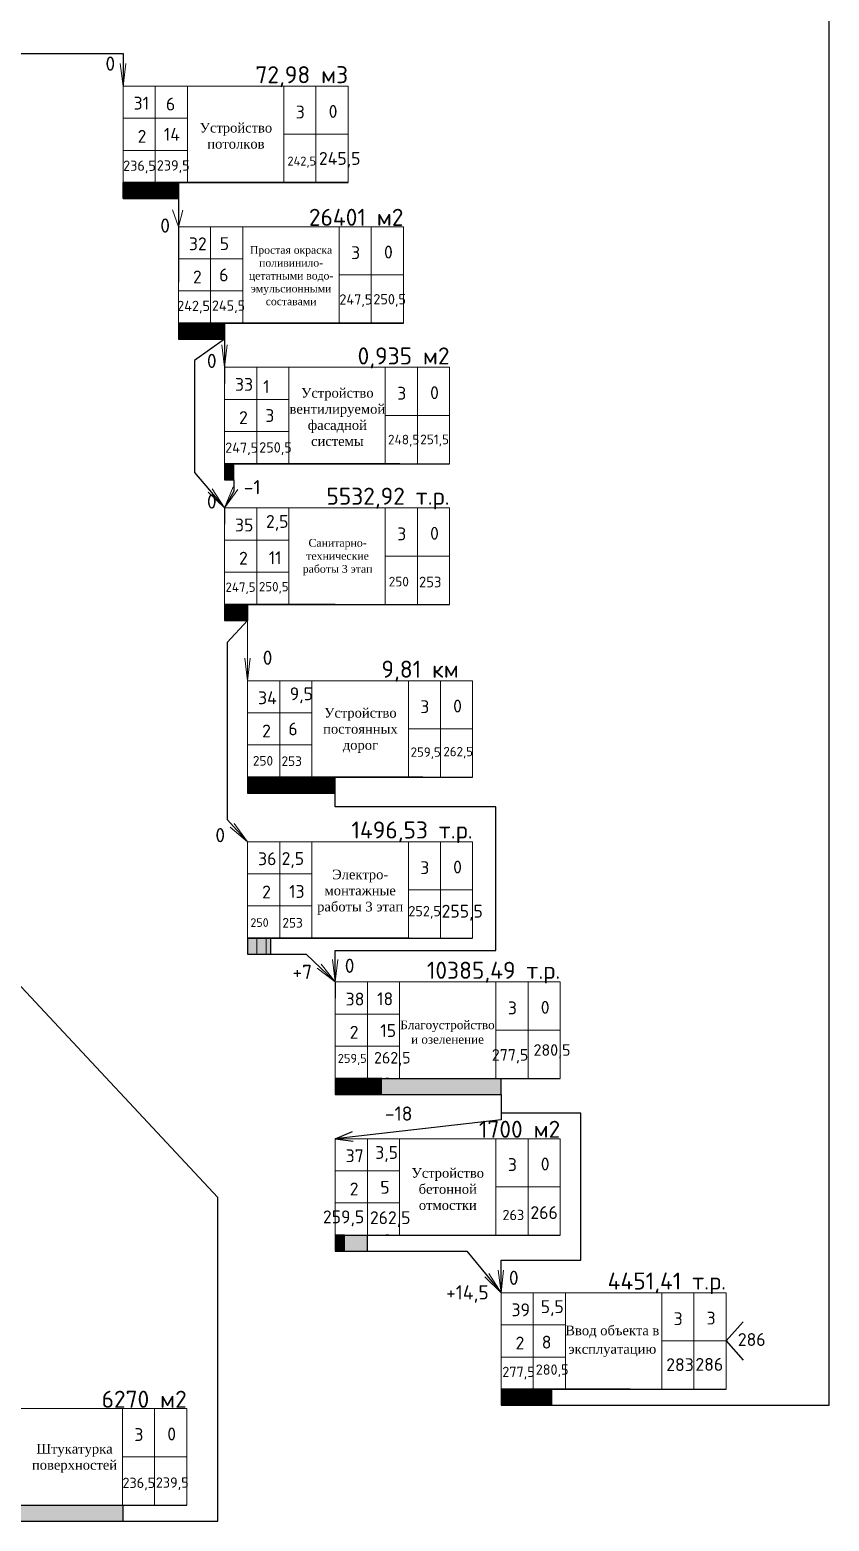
# Model space of a CAD drawing. Header units: millimetres. Extents: x -152693 to 518302, y -31658 to 793547.
# Drawn here: x 151447 to 165340, y 48024 to 73939 of the extents above; entities that cross this region are included whole.
import ezdxf

# ---------------------------------------------------------------- set-up
doc = ezdxf.new("R2010")
doc.units = ezdxf.units.MM
doc.styles.add('PDF ISOCPEUR', font='isocpeur.ttf')
doc.styles.add('ГОСТ 450', font='isocpeur.ttf', dxfattribs={"height": 450})

msp = doc.modelspace()

# ---------------------------------------------------------------- hatches: boundary and pattern name
at = {"lineweight": 20}
h = msp.add_hatch(color=5, dxfattribs=at)
h.dxf.hatch_style = 1
h.paths.add_polyline_path([(153068.54744, 71006.14534), (153228.83647, 71006.14534), (153228.83647, 71285.49821), (153068.54744, 71285.49821)])
at = {"lineweight": 20, "true_color": 0xed1f24}
h = msp.add_hatch(color=240, dxfattribs=at)
h.dxf.hatch_style = 1
h.paths.add_polyline_path([(153068.54744, 71006.14534), (153228.83647, 71006.14534), (153228.83647, 71285.49821), (153068.54744, 71285.49821)])
at = {"lineweight": 20}
h = msp.add_hatch(color=5, dxfattribs=at)
h.dxf.hatch_style = 1
h.paths.add_polyline_path([(153228.83647, 71006.14534), (153389.1255, 71006.14534), (153389.1255, 71285.49821), (153228.83647, 71285.49821)])
at = {"lineweight": 20, "true_color": 0xed1f24}
h = msp.add_hatch(color=240, dxfattribs=at)
h.dxf.hatch_style = 1
h.paths.add_polyline_path([(153228.83647, 71006.14534), (153389.1255, 71006.14534), (153389.1255, 71285.49821), (153228.83647, 71285.49821)])
at = {"lineweight": 20}
h = msp.add_hatch(color=5, dxfattribs=at)
h.dxf.hatch_style = 1
h.paths.add_polyline_path([(153389.1255, 71006.14534), (153549.41453, 71006.14534), (153549.41453, 71285.49821), (153389.1255, 71285.49821)])
at = {"lineweight": 20, "true_color": 0xed1f24}
h = msp.add_hatch(color=240, dxfattribs=at)
h.dxf.hatch_style = 1
h.paths.add_polyline_path([(153389.1255, 71006.14534), (153549.41453, 71006.14534), (153549.41453, 71285.49821), (153389.1255, 71285.49821)])
at = {"lineweight": 20}
h = msp.add_hatch(color=5, dxfattribs=at)
h.dxf.hatch_style = 1
h.paths.add_polyline_path([(153549.41453, 71006.14534), (153709.70356, 71006.14534), (153709.70356, 71285.49821), (153549.41453, 71285.49821)])
at = {"lineweight": 20, "true_color": 0xed1f24}
h = msp.add_hatch(color=240, dxfattribs=at)
h.dxf.hatch_style = 1
h.paths.add_polyline_path([(153549.41453, 71006.14534), (153709.70356, 71006.14534), (153709.70356, 71285.49821), (153549.41453, 71285.49821)])
at = {"lineweight": 20}
h = msp.add_hatch(color=5, dxfattribs=at)
h.dxf.hatch_style = 1
h.paths.add_polyline_path([(153709.70356, 71006.14534), (153869.99259, 71006.14534), (153869.99259, 71285.49821), (153709.70356, 71285.49821)])
at = {"lineweight": 20, "true_color": 0xed1f24}
h = msp.add_hatch(color=240, dxfattribs=at)
h.dxf.hatch_style = 1
h.paths.add_polyline_path([(153709.70356, 71006.14534), (153869.99259, 71006.14534), (153869.99259, 71285.49821), (153709.70356, 71285.49821)])
at = {"lineweight": 20}
h = msp.add_hatch(color=5, dxfattribs=at)
h.dxf.hatch_style = 1
h.paths.add_polyline_path([(153869.99259, 71006.14534), (154030.28163, 71006.14534), (154030.28163, 71285.49821), (153869.99259, 71285.49821)])
at = {"lineweight": 20, "true_color": 0xed1f24}
h = msp.add_hatch(color=240, dxfattribs=at)
h.dxf.hatch_style = 1
h.paths.add_polyline_path([(153869.99259, 71006.14534), (154030.28163, 71006.14534), (154030.28163, 71285.49821), (153869.99259, 71285.49821)])
at = {"lineweight": 20}
h = msp.add_hatch(color=1, dxfattribs=at)
h.dxf.hatch_style = 1
h.paths.add_polyline_path([(154030.28163, 68562.63435), (154190.57066, 68562.63435), (154190.57066, 68841.98722), (154030.28163, 68841.98722)])
h = msp.add_hatch(color=1, dxfattribs=at)
h.dxf.hatch_style = 1
h.paths.add_polyline_path([(154190.57066, 68562.63435), (154350.85969, 68562.63435), (154350.85969, 68841.98722), (154190.57066, 68841.98722)])
h = msp.add_hatch(color=1, dxfattribs=at)
h.dxf.hatch_style = 1
h.paths.add_polyline_path([(154350.85969, 68562.63435), (154511.14872, 68562.63435), (154511.14872, 68841.98722), (154350.85969, 68841.98722)])
h = msp.add_hatch(color=1, dxfattribs=at)
h.dxf.hatch_style = 1
h.paths.add_polyline_path([(154511.14872, 68562.63435), (154671.43775, 68562.63435), (154671.43775, 68841.98722), (154511.14872, 68841.98722)])
h = msp.add_hatch(color=1, dxfattribs=at)
h.dxf.hatch_style = 1
h.paths.add_polyline_path([(154671.43775, 68562.63435), (154831.72678, 68562.63435), (154831.72678, 68841.98722), (154671.43775, 68841.98722)])
h = msp.add_hatch(color=5, dxfattribs=at)
h.dxf.hatch_style = 1
h.paths.add_polyline_path([(154831.72678, 66119.12337), (154992.01581, 66119.12337), (154992.01581, 66398.47624), (154831.72678, 66398.47624)])
h = msp.add_hatch(color=1, dxfattribs=at)
h.dxf.hatch_style = 1
h.paths.add_polyline_path([(154831.72678, 63675.61238), (154992.01581, 63675.61238), (154992.01581, 63954.96525), (154831.72678, 63954.96525)])
h = msp.add_hatch(color=1, dxfattribs=at)
h.dxf.hatch_style = 1
h.paths.add_polyline_path([(154992.01581, 63675.61238), (155232.44936, 63675.61238), (155232.44936, 63954.96525), (154992.01581, 63954.96525)])
h = msp.add_hatch(color=1, dxfattribs=at)
h.dxf.hatch_style = 1
h.paths.add_polyline_path([(155232.44936, 60673.39565), (155392.73839, 60673.39565), (155392.73839, 60952.74852), (155232.44936, 60952.74852)])
h = msp.add_hatch(color=1, dxfattribs=at)
h.dxf.hatch_style = 1
h.paths.add_polyline_path([(155392.73839, 60673.39565), (155553.02742, 60673.39565), (155553.02742, 60952.74852), (155392.73839, 60952.74852)])
h = msp.add_hatch(color=1, dxfattribs=at)
h.dxf.hatch_style = 1
h.paths.add_polyline_path([(155553.02742, 60673.39565), (155713.31646, 60673.39565), (155713.31646, 60952.74852), (155553.02742, 60952.74852)])
h = msp.add_hatch(color=1, dxfattribs=at)
h.dxf.hatch_style = 1
h.paths.add_polyline_path([(155713.31646, 60673.39565), (155873.60549, 60673.39565), (155873.60549, 60952.74852), (155713.31646, 60952.74852)])
h = msp.add_hatch(color=1, dxfattribs=at)
h.dxf.hatch_style = 1
h.paths.add_polyline_path([(155873.60549, 60673.39565), (156033.89452, 60673.39565), (156033.89452, 60952.74852), (155873.60549, 60952.74852)])
h = msp.add_hatch(color=1, dxfattribs=at)
h.dxf.hatch_style = 1
h.paths.add_polyline_path([(156033.89452, 60673.39565), (156194.18355, 60673.39565), (156194.18355, 60952.74852), (156033.89452, 60952.74852)])
h = msp.add_hatch(color=1, dxfattribs=at)
h.dxf.hatch_style = 1
h.paths.add_polyline_path([(156194.18355, 60673.39565), (156354.47258, 60673.39565), (156354.47258, 60952.74852), (156194.18355, 60952.74852)])
h = msp.add_hatch(color=1, dxfattribs=at)
h.dxf.hatch_style = 1
h.paths.add_polyline_path([(156354.47258, 60673.39565), (156514.76161, 60673.39565), (156514.76161, 60952.74852), (156354.47258, 60952.74852)])
h = msp.add_hatch(color=1, dxfattribs=at)
h.dxf.hatch_style = 1
h.paths.add_polyline_path([(156514.76161, 60673.39565), (156675.05064, 60673.39565), (156675.05064, 60952.74852), (156514.76161, 60952.74852)])
h = msp.add_hatch(color=1, dxfattribs=at)
h.dxf.hatch_style = 1
h.paths.add_polyline_path([(156594.90613, 60673.39565), (156755.19516, 60673.39565), (156755.19516, 60952.74852), (156594.90613, 60952.74852)])
h = msp.add_hatch(color=5, dxfattribs=at)
h.dxf.hatch_style = 1
h.paths.add_polyline_path([(155232.44936, 57875.83352), (155633.17194, 57875.83352), (155633.17194, 58155.18639), (155232.44936, 58155.18639)])
h = msp.add_hatch(color=5, dxfattribs=at)
h.dxf.hatch_style = 1
h.paths.add_polyline_path([(156755.19516, 55437.82954), (156915.48419, 55437.82954), (156915.48419, 55717.18241), (156755.19516, 55717.18241)])
at = {"lineweight": 20, "true_color": 0xed1f24}
h = msp.add_hatch(color=240, dxfattribs=at)
h.dxf.hatch_style = 1
h.paths.add_polyline_path([(156755.19516, 55437.82954), (156915.48419, 55437.82954), (156915.48419, 55717.18241), (156755.19516, 55717.18241)])
at = {"lineweight": 20}
h = msp.add_hatch(color=5, dxfattribs=at)
h.dxf.hatch_style = 1
h.paths.add_polyline_path([(156915.48419, 55437.82954), (157075.77322, 55437.82954), (157075.77322, 55717.18241), (156915.48419, 55717.18241)])
at = {"lineweight": 20, "true_color": 0xed1f24}
h = msp.add_hatch(color=240, dxfattribs=at)
h.dxf.hatch_style = 1
h.paths.add_polyline_path([(156915.48419, 55437.82954), (157075.77322, 55437.82954), (157075.77322, 55717.18241), (156915.48419, 55717.18241)])
at = {"lineweight": 20}
h = msp.add_hatch(color=5, dxfattribs=at)
h.dxf.hatch_style = 1
h.paths.add_polyline_path([(157075.77322, 55437.82954), (157236.06225, 55437.82954), (157236.06225, 55717.18241), (157075.77322, 55717.18241)])
at = {"lineweight": 20, "true_color": 0xed1f24}
h = msp.add_hatch(color=240, dxfattribs=at)
h.dxf.hatch_style = 1
h.paths.add_polyline_path([(157075.77322, 55437.82954), (157236.06225, 55437.82954), (157236.06225, 55717.18241), (157075.77322, 55717.18241)])
at = {"lineweight": 20}
h = msp.add_hatch(color=5, dxfattribs=at)
h.dxf.hatch_style = 1
h.paths.add_polyline_path([(157236.06225, 55437.82954), (157396.35129, 55437.82954), (157396.35129, 55717.18241), (157236.06225, 55717.18241)])
at = {"lineweight": 20, "true_color": 0xed1f24}
h = msp.add_hatch(color=240, dxfattribs=at)
h.dxf.hatch_style = 1
h.paths.add_polyline_path([(157236.06225, 55437.82954), (157396.35129, 55437.82954), (157396.35129, 55717.18241), (157236.06225, 55717.18241)])
at = {"lineweight": 20}
h = msp.add_hatch(color=5, dxfattribs=at)
h.dxf.hatch_style = 1
h.paths.add_polyline_path([(157396.35129, 55437.82954), (157556.64032, 55437.82954), (157556.64032, 55717.18241), (157396.35129, 55717.18241)])
at = {"lineweight": 20, "true_color": 0xed1f24}
h = msp.add_hatch(color=240, dxfattribs=at)
h.dxf.hatch_style = 1
h.paths.add_polyline_path([(157396.35129, 55437.82954), (159637.33253, 55437.82954), (159637.33253, 55717.18241), (157396.35129, 55717.18241)])
at = {"lineweight": 20}
h = msp.add_hatch(color=5, dxfattribs=at)
h.dxf.hatch_style = 1
h.paths.add_polyline_path([(156755.19516, 52714.96568), (156915.48419, 52714.96568), (156915.48419, 52994.31855), (156755.19516, 52994.31855)])
h = msp.add_hatch(color=5, dxfattribs=at)
h.dxf.hatch_style = 1
h.paths.add_polyline_path([(156755.19516, 52714.96568), (157316.20677, 52714.96568), (157316.20677, 52994.31855), (156755.19516, 52994.31855)])
h = msp.add_hatch(color=1, dxfattribs=at)
h.dxf.hatch_style = 1
h.paths.add_polyline_path([(159637.33253, 50037.74006), (159797.62157, 50037.74006), (159797.62157, 50317.09293), (159637.33253, 50317.09293)])
h = msp.add_hatch(color=1, dxfattribs=at)
h.dxf.hatch_style = 1
h.paths.add_polyline_path([(159637.33253, 50037.74006), (159797.62157, 50037.74006), (159797.62157, 50317.09293), (159637.33253, 50317.09293)])
h = msp.add_hatch(color=1, dxfattribs=at)
h.dxf.hatch_style = 1
h.paths.add_polyline_path([(159797.62157, 50037.74006), (159957.9106, 50037.74006), (159957.9106, 50317.09293), (159797.62157, 50317.09293)])
h = msp.add_hatch(color=1, dxfattribs=at)
h.dxf.hatch_style = 1
h.paths.add_polyline_path([(159797.62157, 50037.74006), (159957.9106, 50037.74006), (159957.9106, 50317.09293), (159797.62157, 50317.09293)])
h = msp.add_hatch(color=1, dxfattribs=at)
h.dxf.hatch_style = 1
h.paths.add_polyline_path([(159957.9106, 50037.74006), (160118.19963, 50037.74006), (160118.19963, 50317.09293), (159957.9106, 50317.09293)])
h = msp.add_hatch(color=1, dxfattribs=at)
h.dxf.hatch_style = 1
h.paths.add_polyline_path([(159957.9106, 50037.74006), (160118.19963, 50037.74006), (160118.19963, 50317.09293), (159957.9106, 50317.09293)])
h = msp.add_hatch(color=1, dxfattribs=at)
h.dxf.hatch_style = 1
h.paths.add_polyline_path([(160118.19963, 50037.74006), (160278.48866, 50037.74006), (160278.48866, 50317.09293), (160118.19963, 50317.09293)])
h = msp.add_hatch(color=1, dxfattribs=at)
h.dxf.hatch_style = 1
h.paths.add_polyline_path([(160118.19963, 50037.74006), (160278.48866, 50037.74006), (160278.48866, 50317.09293), (160118.19963, 50317.09293)])
h = msp.add_hatch(color=1, dxfattribs=at)
h.dxf.hatch_style = 1
h.paths.add_polyline_path([(160278.48866, 50037.74006), (160438.77769, 50037.74006), (160438.77769, 50317.09293), (160278.48866, 50317.09293)])
h = msp.add_hatch(color=1, dxfattribs=at)
h.dxf.hatch_style = 1
h.paths.add_polyline_path([(160278.48866, 50037.74006), (160438.77769, 50037.74006), (160438.77769, 50317.09293), (160278.48866, 50317.09293)])
h = msp.add_hatch(color=1, dxfattribs=at)
h.dxf.hatch_style = 1
h.paths.add_polyline_path([(160438.77769, 50037.74006), (160518.92221, 50037.74006), (160518.92221, 50317.09293), (160438.77769, 50317.09293)])
h = msp.add_hatch(color=1, dxfattribs=at)
h.dxf.hatch_style = 1
h.paths.add_polyline_path([(160438.77769, 50037.74006), (160518.92221, 50037.74006), (160518.92221, 50317.09293), (160438.77769, 50317.09293)])
h = msp.add_hatch(color=1, dxfattribs=at)
h.dxf.hatch_style = 1
h.paths.add_polyline_path([(151064.93454, 48023.65336), (153068.54744, 48023.65336), (153068.54744, 48303.00623), (151064.93454, 48303.00623)])

# ---------------------------------------------------------------- linework, layer by layer
for p, q in [((165340.4008, 50037.74006), (165340.4008, 75070.12998)), ((151221.68864, 73529.24714), (153068.54744, 73529.24714)), ((153068.54744, 73529.24714), (153068.54744, 72961.61544)), ((153068.54744, 71285.49821), (154210.30632, 71285.49821)), ((153068.54744, 71285.49821), (156327.66428, 71285.49821)), ((153068.54744, 71285.49821), (156327.66428, 71285.49821)), ((153068.54744, 71285.49821), (154698.10586, 71285.49821)), ((153068.54744, 71285.49821), (156327.66428, 71285.49821)), ((153068.54744, 71285.49821), (156327.66428, 71285.49821)), ((153068.54744, 71285.49821), (156327.66428, 71285.49821)), ((156979.48765, 71285.49821), (153068.54744, 71285.49821)), ((153068.54744, 71285.49821), (156979.48765, 71285.49821)), ((153068.54744, 71285.49821), (153068.54744, 71006.14534)), ((156979.48765, 71285.49821), (153068.54744, 71285.49821)), ((153999.72368, 71285.49821), (153950.13711, 71285.49821)), ((154030.28163, 71006.14534), (154030.28163, 71285.49821)), ((154030.28163, 71285.49821), (154030.28163, 69555.47926)), ((153068.54744, 71006.14534), (154030.28163, 71006.14534)), ((154030.28163, 71006.14534), (153068.54744, 71006.14534)), ((153068.54744, 71006.14534), (154030.28163, 71006.14534)), ((154030.28163, 70910.07766), (154030.28163, 70518.10446)), ((154030.28163, 68841.98722), (155172.04051, 68841.98722)), ((154030.28163, 68841.98722), (157289.39847, 68841.98722)), ((154030.28163, 68841.98722), (157289.39847, 68841.98722)), ((154030.28163, 68841.98722), (155659.84005, 68841.98722)), ((154030.28163, 68841.98722), (157289.39847, 68841.98722)), ((154030.28163, 68841.98722), (157289.39847, 68841.98722)), ((154030.28163, 68841.98722), (157289.39847, 68841.98722)), ((157941.22184, 68841.98722), (154030.28163, 68841.98722)), ((154030.28163, 68841.98722), (154030.28163, 68562.63435)), ((154110.42614, 68841.98722), (154030.28163, 68841.98722)), ((154030.28163, 68841.98722), (157941.22184, 68841.98722)), ((157941.22184, 68841.98722), (154110.42614, 68841.98722)), ((154831.72678, 68841.98722), (154831.72678, 67795.2406)), ((154831.72678, 68562.63435), (154831.72678, 68841.98722)), ((154961.45787, 68841.98722), (154911.8713, 68841.98722)), ((154030.28163, 68562.63435), (154831.72678, 68562.63435)), ((154030.28163, 68562.63435), (154831.72678, 68562.63435)), ((154831.72678, 68562.63435), (154308.46411, 68191.61149)), ((154308.46411, 68191.61149), (154308.46411, 66244.44607)), ((154831.72678, 66398.47624), (155973.48567, 66398.47624)), ((154831.72678, 66398.47624), (158742.66699, 66398.47624)), ((154831.72678, 66398.47624), (158742.66699, 66398.47624)), ((154831.72678, 66398.47624), (156461.2852, 66398.47624)), ((154831.72678, 66398.47624), (158742.66699, 66398.47624)), ((154831.72678, 66398.47624), (158742.66699, 66398.47624)), ((154831.72678, 66398.47624), (158742.66699, 66398.47624)), ((157877.21838, 66398.47624), (154831.72678, 66398.47624)), ((154831.72678, 66398.47624), (154831.72678, 66119.12337)), ((157877.21838, 66398.47624), (154831.72678, 66398.47624)), ((154992.01581, 66119.12337), (154992.01581, 66398.47624)), ((155762.90302, 66398.47624), (155713.31646, 66398.47624)), ((154308.46411, 66244.44607), (154831.72678, 65631.08249)), ((154831.72678, 66119.12337), (154992.01581, 66119.12337)), ((154992.01581, 66119.12337), (154992.01581, 65922.08031)), ((154992.01581, 65922.08031), (154831.72678, 65631.08249)), ((154831.72678, 65631.08249), (154831.72678, 65351.72962)), ((154831.72678, 63954.96525), (155973.48567, 63954.96525)), ((154831.72678, 63954.96525), (158742.66699, 63954.96525)), ((154831.72678, 63954.96525), (158742.66699, 63954.96525)), ((154831.72678, 63954.96525), (156461.2852, 63954.96525)), ((154831.72678, 63954.96525), (158742.66699, 63954.96525)), ((154831.72678, 63954.96525), (158742.66699, 63954.96525)), ((154831.72678, 63954.96525), (158742.66699, 63954.96525)), ((154831.72678, 63954.96525), (154831.72678, 63675.61238)), ((156755.19516, 63954.96525), (154831.72678, 63954.96525)), ((155232.44936, 63954.96525), (155232.44936, 63675.61238)), ((155762.90302, 63954.96525), (155713.31646, 63954.96525)), ((154831.72678, 63675.61238), (155232.44936, 63675.61238)), ((155232.44936, 63675.61238), (154879.29686, 63292.25705)), ((154879.29686, 63292.25705), (154879.29686, 60218.50542)), ((155232.44936, 60952.74852), (156374.20825, 60952.74852)), ((155232.44936, 60952.74852), (159143.38957, 60952.74852)), ((155232.44936, 60952.74852), (159143.38957, 60952.74852)), ((155232.44936, 60952.74852), (156862.00778, 60952.74852)), ((155232.44936, 60952.74852), (159143.38957, 60952.74852)), ((155232.44936, 60952.74852), (159143.38957, 60952.74852)), ((155232.44936, 60952.74852), (159143.38957, 60952.74852)), ((155232.44936, 60952.74852), (155232.44936, 60673.39565)), ((155312.59388, 60952.74852), (155232.44936, 60952.74852)), ((158277.94096, 60952.74852), (155312.59388, 60952.74852)), ((156163.6256, 60952.74852), (156114.03903, 60952.74852)), ((156755.19516, 60673.39565), (156755.19516, 60952.74852)), ((156755.19516, 60437.9467), (156755.19516, 60952.74852)), ((155232.44936, 60673.39565), (156755.19516, 60673.39565)), ((159548.42222, 60437.9467), (156755.19516, 60437.9467)), ((159548.42222, 57938.26046), (159548.42222, 60437.9467)), ((154879.29686, 60218.50542), (155232.44936, 59831.30363)), ((155232.44936, 58155.18639), (156374.20825, 58155.18639)), ((155232.44936, 58155.18639), (159143.38957, 58155.18639)), ((155232.44936, 58155.18639), (159143.38957, 58155.18639)), ((155232.44936, 58155.18639), (156862.00778, 58155.18639)), ((155232.44936, 58155.18639), (159143.38957, 58155.18639)), ((155232.44936, 58155.18639), (159143.38957, 58155.18639)), ((155232.44936, 58155.18639), (159143.38957, 58155.18639)), ((155232.44936, 58155.18639), (155232.44936, 57875.83352)), ((158037.50741, 58155.18639), (155232.44936, 58155.18639)), ((155633.17194, 57875.83352), (155633.17194, 58155.18639)), ((156163.6256, 58155.18639), (156114.03903, 58155.18639)), ((155232.44936, 57875.83352), (155633.17194, 57875.83352)), ((155633.17194, 57875.83352), (156251.31915, 57875.83352)), ((156251.31915, 57875.83352), (156755.19516, 57393.29964)), ((156755.19516, 57393.29964), (156755.19516, 57938.26046)), ((156755.19516, 57938.26046), (159548.42222, 57938.26046)), ((151221.68864, 57391.48661), (154713.0605, 53647.39614)), ((156755.19516, 57393.29964), (156755.19516, 57113.94677)), ((156755.19516, 55717.18241), (157896.95405, 55717.18241)), ((156755.19516, 55717.18241), (160666.13537, 55717.18241)), ((156755.19516, 55717.18241), (160666.13537, 55717.18241)), ((156755.19516, 55717.18241), (158384.75358, 55717.18241)), ((156755.19516, 55717.18241), (160666.13537, 55717.18241)), ((156755.19516, 55717.18241), (160666.13537, 55717.18241)), ((156755.19516, 55717.18241), (160666.13537, 55717.18241)), ((156755.19516, 55717.18241), (156755.19516, 55437.82954)), ((157569.97437, 55717.18241), (156755.19516, 55717.18241)), ((157569.97437, 55717.18241), (158919.09708, 55717.18241)), ((157686.3714, 55717.18241), (157636.78483, 55717.18241)), ((158919.09708, 55717.18241), (159637.33253, 55717.18241)), ((159637.33253, 55437.82954), (159637.33253, 55717.18241)), ((156755.19516, 55437.82954), (157556.64032, 55437.82954)), ((156755.19516, 55437.82954), (158919.09708, 55437.82954)), ((158919.09708, 55437.82954), (159637.33253, 55437.82954)), ((159637.33253, 55437.82954), (159637.33253, 55115.28768)), ((159637.33253, 55437.82954), (159637.33253, 55115.28768)), ((159637.33253, 54996.49566), (156755.19516, 54670.43578)), ((161022.64559, 55115.28768), (159637.33253, 55115.28768)), ((159637.33253, 55115.28768), (159637.33253, 54996.49566)), ((161022.64559, 52557.01138), (161022.64559, 55115.28768)), ((156755.19516, 54670.43578), (157056.53682, 54792.97433)), ((156755.19516, 54670.43578), (157069.69926, 54627.71625)), ((154713.0605, 48023.65336), (154713.0605, 53647.39614)), ((156755.19516, 52994.31855), (157896.95405, 52994.31855)), ((156755.19516, 52994.31855), (160666.13537, 52994.31855)), ((156755.19516, 52994.31855), (160666.13537, 52994.31855)), ((156755.19516, 52994.31855), (158710.66527, 52994.31855)), ((156755.19516, 52994.31855), (160666.13537, 52994.31855)), ((156755.19516, 52994.31855), (160666.13537, 52994.31855)), ((156755.19516, 52994.31855), (160666.13537, 52994.31855)), ((156915.48419, 52994.31855), (156755.19516, 52994.31855)), ((156755.19516, 52994.31855), (156755.19516, 52714.96568)), ((156755.19516, 52994.31855), (157313.9009, 52994.31855)), ((157316.20677, 52714.96568), (157316.20677, 52994.31855)), ((157686.3714, 52994.31855), (157636.78483, 52994.31855)), ((156755.19516, 52714.96568), (156915.48419, 52714.96568)), ((156755.19516, 52714.96568), (157316.20677, 52714.96568)), ((157316.20677, 52714.96568), (159040.37211, 52714.96568)), ((159040.37211, 52714.96568), (159637.33253, 51993.21016)), ((159637.33253, 51993.21016), (159637.33253, 52557.01138)), ((159637.33253, 52557.01138), (161022.64559, 52557.01138)), ((163548.27275, 51155.15154), (163847.00816, 51490.14963)), ((163548.27275, 51155.15154), (163847.00816, 50820.15346)), ((159637.33253, 50317.09293), (160779.09142, 50317.09293)), ((159637.33253, 50317.09293), (163548.27275, 50317.09293)), ((159637.33253, 50317.09293), (163548.27275, 50317.09293)), ((159637.33253, 50317.09293), (161266.89096, 50317.09293)), ((159637.33253, 50317.09293), (163548.27275, 50317.09293)), ((159637.33253, 50317.09293), (163548.27275, 50317.09293)), ((159637.33253, 50317.09293), (163548.27275, 50317.09293)), ((159717.47705, 50317.09293), (159637.33253, 50317.09293)), ((159637.33253, 50317.09293), (159637.33253, 50037.74006)), ((161881.37897, 50317.09293), (159637.33253, 50317.09293)), ((161881.37897, 50317.09293), (159717.47705, 50317.09293)), ((160568.50878, 50317.09293), (160518.92221, 50317.09293)), ((160518.92221, 50037.74006), (160518.92221, 50317.09293)), ((159637.33253, 50037.74006), (160518.92221, 50037.74006)), ((159637.33253, 50037.74006), (160518.92221, 50037.74006)), ((160518.92221, 50037.74006), (165340.4008, 50037.74006)), ((150263.48939, 48303.00623), (154174.4296, 48303.00623)), ((150263.48939, 48303.00623), (154174.4296, 48303.00623)), ((150263.48939, 48303.00623), (151893.04781, 48303.00623)), ((150263.48939, 48303.00623), (154174.4296, 48303.00623)), ((150263.48939, 48303.00623), (154174.4296, 48303.00623)), ((150263.48939, 48303.00623), (154174.4296, 48303.00623)), ((150263.48939, 48303.00623), (154174.4296, 48303.00623)), ((153068.54744, 48023.65336), (153068.54744, 48303.00623)), ((151225.22358, 48023.65336), (153068.54744, 48023.65336)), ((153068.54744, 48023.65336), (154713.0605, 48023.65336))]:
    msp.add_line(p, q)
for p, q in [((156979.48765, 72961.61544), (153068.54744, 72961.61544)), ((153068.54744, 72961.61544), (153068.54744, 71285.49821)), ((153627.25318, 72961.61544), (153627.25318, 71285.49821)), ((154185.95893, 72961.61544), (154185.95893, 71285.49821)), ((155862.07616, 72961.61544), (155862.07616, 71285.49821)), ((156420.7819, 72961.61544), (156420.7819, 71285.49821)), ((156979.48765, 72961.61544), (156979.48765, 71285.49821)), ((153068.54744, 72402.9097), (154185.95893, 72402.9097)), ((155862.07616, 72123.55683), (156979.48765, 72123.55683)), ((153068.54744, 71844.20395), (154185.95893, 71844.20395)), ((153068.54744, 71285.49821), (156327.66428, 71285.49821)), ((157941.22184, 70518.10446), (154030.28163, 70518.10446)), ((154030.28163, 70518.10446), (154030.28163, 68841.98722)), ((154588.98737, 70518.10446), (154588.98737, 68841.98722)), ((155147.69311, 70518.10446), (155147.69311, 68841.98722)), ((156823.81035, 70518.10446), (156823.81035, 68841.98722)), ((157382.51609, 70518.10446), (157382.51609, 68841.98722)), ((157941.22184, 70518.10446), (157941.22184, 68841.98722)), ((154030.28163, 69959.39871), (155147.69311, 69959.39871)), ((156823.81035, 69680.04584), (157941.22184, 69680.04584)), ((154030.28163, 69400.69297), (155147.69311, 69400.69297)), ((154030.28163, 68841.98722), (157289.39847, 68841.98722)), ((158742.66699, 68074.59347), (154831.72678, 68074.59347)), ((155390.43253, 68074.59347), (155390.43253, 66398.47624)), ((155949.13827, 68074.59347), (155949.13827, 66398.47624)), ((157625.25551, 68074.59347), (157625.25551, 66398.47624)), ((158183.96125, 68074.59347), (158183.96125, 66398.47624)), ((158742.66699, 68074.59347), (158742.66699, 66398.47624)), ((154831.72678, 67795.2406), (154831.72678, 66398.47624)), ((154831.72678, 67515.88773), (155949.13827, 67515.88773)), ((157625.25551, 67236.53486), (158742.66699, 67236.53486)), ((154831.72678, 66957.18198), (155949.13827, 66957.18198)), ((154831.72678, 66398.47624), (158742.66699, 66398.47624)), ((158742.66699, 65631.08249), (154831.72678, 65631.08249)), ((155390.43253, 65631.08249), (155390.43253, 63954.96525)), ((155949.13827, 65631.08249), (155949.13827, 63954.96525)), ((157625.25551, 65631.08249), (157625.25551, 63954.96525)), ((158183.96125, 65631.08249), (158183.96125, 63954.96525)), ((158742.66699, 65631.08249), (158742.66699, 63954.96525)), ((154831.72678, 65351.72962), (154831.72678, 63954.96525)), ((154831.72678, 65072.37674), (155949.13827, 65072.37674)), ((157625.25551, 64793.02387), (158742.66699, 64793.02387)), ((154831.72678, 64513.671), (155949.13827, 64513.671)), ((154831.72678, 63954.96525), (158742.66699, 63954.96525)), ((159143.38957, 62628.86576), (155232.44936, 62628.86576)), ((155232.44936, 62628.86576), (155232.44936, 60952.74852)), ((155791.15511, 62628.86576), (155791.15511, 60952.74852)), ((156349.86085, 62628.86576), (156349.86085, 60952.74852)), ((158025.97808, 62628.86576), (158025.97808, 60952.74852)), ((158584.68383, 62628.86576), (158584.68383, 60952.74852)), ((159143.38957, 62628.86576), (159143.38957, 60952.74852)), ((155232.44936, 62070.16001), (156349.86085, 62070.16001)), ((158025.97808, 61790.80714), (159143.38957, 61790.80714)), ((155232.44936, 61511.45427), (156349.86085, 61511.45427)), ((155232.44936, 60952.74852), (159143.38957, 60952.74852)), ((159143.38957, 59831.30363), (155232.44936, 59831.30363)), ((155232.44936, 59831.30363), (155232.44936, 58155.18639)), ((155791.15511, 59831.30363), (155791.15511, 58155.18639)), ((156349.86085, 59831.30363), (156349.86085, 58155.18639)), ((158025.97808, 59831.30363), (158025.97808, 58155.18639)), ((158584.68383, 59831.30363), (158584.68383, 58155.18639)), ((159143.38957, 59831.30363), (159143.38957, 58155.18639)), ((155232.44936, 59272.59788), (156349.86085, 59272.59788)), ((158025.97808, 58993.24501), (159143.38957, 58993.24501)), ((155232.44936, 58713.89214), (156349.86085, 58713.89214)), ((155232.44936, 58155.18639), (159143.38957, 58155.18639)), ((160666.13537, 57393.29964), (156755.19516, 57393.29964)), ((157313.9009, 57393.29964), (157313.9009, 55717.18241)), ((157872.60665, 57393.29964), (157872.60665, 55717.18241)), ((159548.72388, 57393.29964), (159548.72388, 55717.18241)), ((160107.42963, 57393.29964), (160107.42963, 55717.18241)), ((160666.13537, 57393.29964), (160666.13537, 55717.18241)), ((156755.19516, 57113.94677), (156755.19516, 55717.18241)), ((156755.19516, 56834.5939), (157872.60665, 56834.5939)), ((159548.72388, 56555.24102), (160666.13537, 56555.24102)), ((156755.19516, 56275.88815), (157872.60665, 56275.88815)), ((156755.19516, 55717.18241), (160666.13537, 55717.18241)), ((160666.13537, 54670.43578), (156755.19516, 54670.43578)), ((156755.19516, 54670.43578), (156755.19516, 52994.31855)), ((157313.9009, 54670.43578), (157313.9009, 52994.31855)), ((157872.60665, 54670.43578), (157872.60665, 52994.31855)), ((159548.72388, 54670.43578), (159548.72388, 52994.31855)), ((160107.42963, 54670.43578), (160107.42963, 52994.31855)), ((160666.13537, 54670.43578), (160666.13537, 52994.31855)), ((156755.19516, 54111.73004), (157872.60665, 54111.73004)), ((159548.72388, 53832.37717), (160666.13537, 53832.37717)), ((156755.19516, 53553.0243), (157872.60665, 53553.0243)), ((156755.19516, 52994.31855), (160666.13537, 52994.31855)), ((163548.27275, 51993.21016), (159637.33253, 51993.21016)), ((159637.33253, 51993.21016), (159637.33253, 50317.09293)), ((160196.03828, 51993.21016), (160196.03828, 50317.09293)), ((160754.74402, 51993.21016), (160754.74402, 50317.09293)), ((162430.86126, 51993.21016), (162430.86126, 50317.09293)), ((162989.567, 51993.21016), (162989.567, 50317.09293)), ((163548.27275, 51993.21016), (163548.27275, 50317.09293)), ((159637.33253, 51434.50442), (160754.74402, 51434.50442)), ((162430.86126, 51155.15154), (163548.27275, 51155.15154)), ((159637.33253, 50875.79867), (160754.74402, 50875.79867)), ((159637.33253, 50317.09293), (163548.27275, 50317.09293)), ((154174.4296, 49979.12347), (150263.48939, 49979.12347)), ((153057.01811, 49979.12347), (153057.01811, 48303.00623)), ((153615.72385, 49979.12347), (153615.72385, 48303.00623)), ((154174.4296, 49979.12347), (154174.4296, 48303.00623)), ((153057.01811, 49141.06485), (154174.4296, 49141.06485)), ((150263.48939, 48303.00623), (154174.4296, 48303.00623))]:
    msp.add_line(p, q, dxfattribs=at)
at = {"color": 5}
for p, q in [((153068.54744, 71285.49821), (153068.54744, 71006.14534)), ((153068.54744, 71006.14534), (153068.54744, 71285.49821))]:
    msp.add_line(p, q, dxfattribs=at)
at = {"color": 1}
for p, q in [((154030.28163, 68841.98722), (154030.28163, 68562.63435)), ((154831.72678, 66398.47624), (154831.72678, 66119.12337)), ((159637.33253, 50317.09293), (159637.33253, 50037.74006))]:
    msp.add_line(p, q, dxfattribs=at)
at = {"lineweight": 20}
for points in [[(153113.08985, 73353.58865), (153068.54744, 72961.61544), (153019.55079, 73353.58865)], [(154108.87062, 70804.88704), (154030.28163, 70518.10446), (153926.50934, 70810.24509)], [(154876.26919, 68466.56668), (154831.72678, 68074.59347), (154782.73013, 68466.56668)], [(154617.73375, 65962.49462), (154831.72678, 65631.08249), (154545.38405, 65903.20654)], [(155064.44323, 65949.62616), (154831.72678, 65631.08249), (154983.16593, 65995.92471)], [(155232.44936, 63675.61238), (155232.44936, 62628.86576)], [(155276.99177, 63020.83896), (155232.44936, 62628.86576), (155183.45271, 63020.83896)], [(154997.18818, 60147.97253), (155232.44936, 59831.30363), (154928.88128, 60084.06851)], [(156509.45488, 57701.90737), (156755.19516, 57393.29964), (156443.32769, 57635.75035)], [(156799.73757, 57785.27285), (156755.19516, 57393.29964), (156706.19851, 57785.27285)], [(159682.64109, 52385.09554), (159637.33253, 51993.21016), (159589.10221, 52385.2784)], [(159425.77019, 52326.17922), (159637.33253, 51993.21016), (159352.98861, 52267.42211)]]:
    msp.add_lwpolyline(points, dxfattribs=at)
at = {"color": 5, "lineweight": 20}
for points in [[(153068.54744, 71285.49821), (153228.83647, 71285.49821), (153228.83647, 71006.14534), (153068.54744, 71006.14534)], [(153068.54744, 71285.49821), (153228.83647, 71285.49821), (153228.83647, 71006.14534), (153068.54744, 71006.14534)], [(153228.83647, 71285.49821), (153389.1255, 71285.49821), (153389.1255, 71006.14534), (153228.83647, 71006.14534)], [(153389.1255, 71285.49821), (153549.41453, 71285.49821), (153549.41453, 71006.14534), (153389.1255, 71006.14534)], [(153549.41453, 71285.49821), (153709.70356, 71285.49821), (153709.70356, 71006.14534), (153549.41453, 71006.14534)], [(153709.70356, 71285.49821), (153869.99259, 71285.49821), (153869.99259, 71006.14534), (153709.70356, 71006.14534)], [(153869.99259, 71285.49821), (154030.28163, 71285.49821), (154030.28163, 71006.14534), (153869.99259, 71006.14534)], [(156755.19516, 55717.18241), (156915.48419, 55717.18241), (156915.48419, 55437.82954), (156755.19516, 55437.82954)], [(156755.19516, 55717.18241), (156915.48419, 55717.18241), (156915.48419, 55437.82954), (156755.19516, 55437.82954)], [(156915.48419, 55717.18241), (157075.77322, 55717.18241), (157075.77322, 55437.82954), (156915.48419, 55437.82954)], [(157075.77322, 55717.18241), (157236.06225, 55717.18241), (157236.06225, 55437.82954), (157075.77322, 55437.82954)], [(157236.06225, 55717.18241), (157396.35129, 55717.18241), (157396.35129, 55437.82954), (157236.06225, 55437.82954)], [(157396.35129, 55717.18241), (157556.64032, 55717.18241), (157556.64032, 55437.82954), (157396.35129, 55437.82954)], [(156755.19516, 52994.31855), (156915.48419, 52994.31855), (156915.48419, 52714.96568), (156755.19516, 52714.96568)], [(156755.19516, 52994.31855), (156915.48419, 52994.31855), (156915.48419, 52714.96568), (156755.19516, 52714.96568)]]:
    msp.add_lwpolyline(points, close=True, dxfattribs=at)
at = {"color": 240, "lineweight": 20, "true_color": 0xed1f24}
msp.add_lwpolyline([(153228.83647, 71285.49821), (153389.1255, 71285.49821), (153389.1255, 71006.14534), (153228.83647, 71006.14534)], close=True, dxfattribs=at)
at = {"color": 1, "lineweight": 20}
for points in [[(154030.28163, 68841.98722), (154190.57066, 68841.98722), (154190.57066, 68562.63435), (154030.28163, 68562.63435)], [(154190.57066, 68841.98722), (154350.85969, 68841.98722), (154350.85969, 68562.63435), (154190.57066, 68562.63435)], [(154350.85969, 68841.98722), (154511.14872, 68841.98722), (154511.14872, 68562.63435), (154350.85969, 68562.63435)], [(154511.14872, 68841.98722), (154671.43775, 68841.98722), (154671.43775, 68562.63435), (154511.14872, 68562.63435)], [(154671.43775, 68841.98722), (154831.72678, 68841.98722), (154831.72678, 68562.63435), (154671.43775, 68562.63435)], [(154831.72678, 66398.47624), (154992.01581, 66398.47624), (154992.01581, 66119.12337), (154831.72678, 66119.12337)], [(154831.72678, 63954.96525), (154992.01581, 63954.96525), (154992.01581, 63675.61238), (154831.72678, 63675.61238)], [(155232.44936, 60952.74852), (155392.73839, 60952.74852), (155392.73839, 60673.39565), (155232.44936, 60673.39565)], [(155392.73839, 60952.74852), (155553.02742, 60952.74852), (155553.02742, 60673.39565), (155392.73839, 60673.39565)], [(155553.02742, 60952.74852), (155713.31646, 60952.74852), (155713.31646, 60673.39565), (155553.02742, 60673.39565)], [(155713.31646, 60952.74852), (155873.60549, 60952.74852), (155873.60549, 60673.39565), (155713.31646, 60673.39565)], [(155873.60549, 60952.74852), (156033.89452, 60952.74852), (156033.89452, 60673.39565), (155873.60549, 60673.39565)], [(156033.89452, 60952.74852), (156194.18355, 60952.74852), (156194.18355, 60673.39565), (156033.89452, 60673.39565)], [(156194.18355, 60952.74852), (156354.47258, 60952.74852), (156354.47258, 60673.39565), (156194.18355, 60673.39565)], [(156354.47258, 60952.74852), (156514.76161, 60952.74852), (156514.76161, 60673.39565), (156354.47258, 60673.39565)], [(156514.76161, 60952.74852), (156675.05064, 60952.74852), (156675.05064, 60673.39565), (156514.76161, 60673.39565)], [(156594.90613, 60952.74852), (156755.19516, 60952.74852), (156755.19516, 60673.39565), (156594.90613, 60673.39565)], [(155232.44936, 58155.18639), (155392.73839, 58155.18639), (155392.73839, 57875.83352), (155232.44936, 57875.83352)], [(155392.73839, 58155.18639), (155553.02742, 58155.18639), (155553.02742, 57875.83352), (155392.73839, 57875.83352)], [(159637.33253, 50317.09293), (159797.62157, 50317.09293), (159797.62157, 50037.74006), (159637.33253, 50037.74006)], [(159637.33253, 50317.09293), (159797.62157, 50317.09293), (159797.62157, 50037.74006), (159637.33253, 50037.74006)], [(159797.62157, 50317.09293), (159957.9106, 50317.09293), (159957.9106, 50037.74006), (159797.62157, 50037.74006)], [(159797.62157, 50317.09293), (159957.9106, 50317.09293), (159957.9106, 50037.74006), (159797.62157, 50037.74006)], [(159957.9106, 50317.09293), (160118.19963, 50317.09293), (160118.19963, 50037.74006), (159957.9106, 50037.74006)], [(159957.9106, 50317.09293), (160118.19963, 50317.09293), (160118.19963, 50037.74006), (159957.9106, 50037.74006)], [(160118.19963, 50317.09293), (160278.48866, 50317.09293), (160278.48866, 50037.74006), (160118.19963, 50037.74006)], [(160118.19963, 50317.09293), (160278.48866, 50317.09293), (160278.48866, 50037.74006), (160118.19963, 50037.74006)], [(160278.48866, 50317.09293), (160438.77769, 50317.09293), (160438.77769, 50037.74006), (160278.48866, 50037.74006)], [(160278.48866, 50317.09293), (160438.77769, 50317.09293), (160438.77769, 50037.74006), (160278.48866, 50037.74006)]]:
    msp.add_lwpolyline(points, close=True, dxfattribs=at)
msp.add_lwpolyline([(154831.72678, 68841.98722), (154831.72678, 67795.2406)], dxfattribs=at)

# ---------------------------------------------------------------- texts
at = {"lineweight": 20, "style": 'PDF ISOCPEUR'}
for s, insert, char_height, attachment_point in [('0', (152761.20481, 73228.8699), 246.89718, 7), ('72,98 м3', (156979.48765, 73124.71244), 296.276621, 6), ('0', (156640.72401, 72409.2144), 223.4823, 7), ('2', (153320.34475, 71975.8495), 223.4823, 7), ('245,5', (156471.69034, 71540.64295), 223.482298, 7), ('236,5', (153068.54744, 71446.89149), 178.785838, 7), ('242,5', (155923.28495, 71543.40127), 156.437608, 7), ('26401 м2', (157941.22184, 70681.20146), 296.276621, 6), ('0', (153713.92758, 70414.4128), 246.89718, 7), ('0', (157602.4582, 69965.70342), 223.4823, 7), ('2', (154282.07893, 69532.33851), 223.4823, 7), ('242,5', (154008.0045, 69010.47231), 178.785838, 7), ('0,935 м2', (158742.66699, 68237.69047), 296.276621, 6), ('0', (154524.38416, 68062.49506), 246.89718, 7), ('0', (158403.90336, 67522.19243), 223.4823, 7), ('2', (155083.52409, 67088.82753), 223.4823, 7), ('251,5', (158232.18919, 66698.9972), 167.611723, 7), ('-1', (155165.13942, 65868.7914), 246.897184, 7), ('0', (154524.38416, 65618.98407), 246.89718, 7), ('5532,92 т.р.', (158742.66699, 65794.17949), 296.2766207, 6), ('0', (158403.90335, 65078.68145), 223.4823, 7), ('2', (155083.52409, 64645.31654), 223.4823, 7), ('247,5', (154847.67305, 64134.48695), 162.800164, 7), ('250', (157684.37068, 64266.7505), 167.611723, 7), ('253', (158211.01304, 64251.42821), 184.372896, 7), ('0', (155494.5101, 62904.6008), 246.89718, 7), ('9,81 км', (158902.95603, 62794.47889), 296.276621, 6), ('0', (158804.62593, 62076.46472), 223.4823, 7), ('2', (155484.24667, 61643.09981), 223.4823, 7), ('259,5', (158065.79186, 61268.89775), 162.800164, 7), ('250', (155323.44272, 61153.02357), 167.611723, 7), ('1496,53 т.р.', (159143.38957, 59994.40063), 296.2766207, 6), ('0', (154671.45155, 59821.72135), 246.89718, 7), ('2', (155484.24667, 58845.53768), 223.4823, 7), ('252,5', (158025.97808, 58493.36527), 178.785838, 7), ('250', (155281.07092, 58349.82936), 150.850551, 7), ('0', (156920.81611, 57551.26253), 246.89718, 7), ('+7', (156011.13043, 57445.05634), 246.897184, 7), ('10385,49 т.р.', (160666.13537, 57556.39664), 296.2766207, 6), ('0', (160327.37173, 56840.8986), 223.4823, 7), ('2', (157006.99247, 56407.5337), 223.4823, 7), ('277,5', (159476.67792, 55979.3226), 201.134068, 7), ('-18', (157618.592, 54982.92469), 246.897184, 7), ('1700 м2', (160666.13537, 54833.53278), 296.276621, 6), ('0', (160327.37173, 54118.03474), 223.4823, 7), ('2', (157006.99247, 53684.66984), 223.4823, 7), ('259,5', (156540.49645, 53147.45847), 223.482298, 7), ('263', (159662.16892, 53254.68156), 178.785838, 7), ('0', (159773.7262, 52129.35214), 246.89718, 7), ('+14,5', (158681.34024, 51818.50786), 246.897184, 7), ('4451,41 т.р.', (163548.27275, 52156.30716), 296.2766207, 6), ('3', (163209.50911, 51440.80912), 223.4823, 7), ('2', (159889.12984, 51007.44421), 223.4823, 7), ('283', (162508.52529, 50631.79532), 223.482298, 7), ('277,5', (159658.67142, 50487.00571), 178.785838, 7), ('6270 м2 ', (154174.4296, 50142.22046), 296.276621, 6), ('0', (153835.66596, 49426.72242), 223.4823, 7), ('236,5', (153056.92269, 48558.81482), 178.785838, 7)]:
    msp.add_mtext(s, dxfattribs=dict(at, insert=insert, char_height=char_height, attachment_point=attachment_point))
at = {"lineweight": 20, "attachment_point": 7, "style": 'PDF ISOCPEUR'}
for s, insert, char_height, width in [('31', (153249.84379, 72552.80737), 223.482298, 1189.1897492), ('6', (153813.20898, 72537.78844), 223.4823, 480.4869403), ('3', (156068.91551, 72398.67618), 223.4823, 671.0601081), ('14', (153776.41979, 72011.83541), 223.482298, 2282.4887686), ('239,5', (153653.43528, 71451.74938), 178.785838, 536.8480865), ('32', (154211.57798, 70109.29639), 223.482298, 1189.1897492), ('5', (154747.90875, 70112.09428), 223.4823, 480.4869403), ('3', (157030.6497, 69955.1652), 223.4823, 671.0601081), ('6', (154738.15398, 69568.32443), 223.4823, 2282.4887686), ('245,5', (154611.16797, 69015.3302), 178.785838, 536.8480865), ('247,5', (156826.83975, 69122.89849), 178.785838, 2253.6278955), ('250,5', (157418.07296, 69126.93827), 178.785838, 536.8480865), ('33', (155013.02314, 67665.7854), 223.482298, 1189.1897492), ('1', (155502.38214, 67628.36541), 223.4823, 480.4869403), ('3', (157832.09486, 67511.65421), 223.4823, 671.0601081), ('3', (155539.59914, 67124.81344), 223.4823, 2282.4887686), ('248,5', (157671.07435, 66695.52273), 167.611723, 1493.0085252), ('247,5', (154842.55033, 66547.42649), 178.785838, 2253.6278955), ('250,5', (155433.78354, 66551.46626), 178.785838, 536.8480865), ('35', (155013.02314, 65222.27442), 223.482298, 1189.1897492), ('2,5', (155551.055, 65232.46035), 223.482298, 480.4869403), ('3', (157832.09486, 65068.14323), 223.4823, 671.0601081), ('11', (155599.43672, 64653.71397), 223.482298, 2282.4887686), ('250,5', (155428.47872, 64143.20197), 162.800164, 488.8472015), ('9,5', (155964.47655, 62237.13455), 223.482298, 480.4869403), ('34', (155413.74572, 62220.05769), 223.482298, 1189.1897492), ('3', (158232.81744, 62065.9265), 223.4823, 671.0601081), ('6', (155940.32172, 61679.08573), 223.4823, 2282.4887686), ('262,5', (158635.39604, 61277.61277), 162.800164, 488.8472015), ('253', (155821.32321, 61147.48429), 167.611723, 503.2950811), ('36', (155413.74572, 59422.49556), 223.482298, 1189.1897492), ('2,5', (155822.51736, 59374.57483), 223.482298, 480.4869403), ('3', (158232.81744, 59268.36437), 223.4823, 671.0601081), ('0', (158804.62593, 59278.90259), 223.4823, 463.6926174), ('13', (155952.85744, 58853.93511), 223.482298, 2282.4887686), ('255,5', (158603.48178, 58459.26083), 223.482298, 671.0601081), ('253', (155836.53977, 58337.51385), 167.611723, 503.2950811), ('38', (156936.49151, 56984.49157), 223.482298, 1189.1897492), ('18', (157482.17493, 56988.94551), 223.482298, 480.4869403), ('3', (159755.56324, 56830.36038), 223.4823, 671.0601081), ('15', (157538.51275, 56436.87957), 223.482298, 2282.4887686), ('280,5', (160202.05274, 56063.48714), 201.134068, 1844.2411375), ('259,5', (156799.06423, 55950.93839), 156.437608, 1155.3876177), ('262,5', (157429.00512, 55929.64836), 201.134068, 603.9540973), ('37', (156936.49151, 54261.62771), 223.482298, 1189.1897492), ('3,5', (157450.06254, 54266.08166), 223.482298, 480.4869403), ('3', (159755.56324, 54107.49652), 223.4823, 671.0601081), ('5', (157538.51275, 53714.01571), 223.4823, 2282.4887686), ('262,5', (157357.12196, 53133.47101), 223.482298, 671.0601081), ('266', (160147.357, 53274.53645), 223.482298, 2388.3878296), ('5,5', (160326.32347, 51587.34075), 223.482298, 480.4869403), ('39', (159818.62889, 51584.40209), 223.482298, 1189.1897492), ('3', (162637.70061, 51430.2709), 223.4823, 671.0601081), ('8', (160344.68782, 51022.56164), 223.4823, 2282.4887686), ('286', (163751.91265, 51067.89868), 223.482298, 2123.5832396), ('286', (163015.12211, 50636.50904), 223.482298, 2123.5832396), ('280,5', (160239.64286, 50526.66605), 178.785838, 536.8480865), ('3', (153263.85746, 49416.18421), 223.4823, 671.0601081), ('239,5', (153636.90603, 48563.67271), 178.785838, 536.8480865)]:
    msp.add_mtext(s, dxfattribs=dict(at, insert=insert, char_height=char_height, width=width))
at = {"lineweight": 20, "attachment_point": 5, "style": 'ГОСТ 450'}
for s, width, gutter_width, insert, char_height in [('{\\fTimes New Roman|b0|i0|c204|p18;\\H0.83333x;Устройство потолков}', 1840.7337255, 10.02812, (155028.90911, 72097.30941), 201.1340681), ('{\\fTimes New Roman|b0|i0|c204|p18;\\H0.83333x;Простая окраска поливинило-\\Pцетатными водо-\\Pэмульсионными составами}', 1472.5869804, 8.02249, (155988.10224, 69666.1209), 160.9072544), ('\\pxt6;{\\fTimes New Roman|b0|i0|c204|p18;\\H0.83333x;Устройство вентилируемой фасадной системы                                       }', 1840.7337255, 10.02812, (156792.08846, 67210.28744), 201.13406805), ('\\pxt6;{\\fTimes New Roman|b0|i0|c204|p18;\\H0.83333x;Санитарно-\\Pтехнические \\Pработы 3 этап                                 }', 1768.5089833, 8.12277, (156796.18299, 64775.98334), 162.9185951), ('{\\fTimes New Roman|b0|i0|c204|p18;\\H0.83333x;Устройство постоянных дорог}', 1840.7337255, 10.02812, (157192.81103, 61764.55973), 201.1340681), ('\\pxt6;{\\fTimes New Roman|b0|i0|c204|p18;\\H0.83333x;Электро-\\Pмонтажные работы 3 этап                                  }', 1840.7337255, 10.02812, (157188.65074, 58955.41733), 201.1340681), ('{\\fTimes New Roman|b0|i0|c204|p18;\\H0.83333x;Благоустройство и озеленение }', 1656.6603529, 9.0253, (158706.70759, 56521.42207), 181.0206612), ('{\\fTimes New Roman|b0|i0|c204|p18;\\H0.83333x;Устройство бетонной отмостки}', 1840.7337255, 10.02812, (158711.39654, 53794.54949), 201.1340681), ('\\pxsm1.15;{\\fTimes New Roman|b0|i0|c204|p18;\\H0.83333x;Ввод объекта в эксплуатацию  }', 1840.7337255, 10.02812, (161571.0386, 51149.87081), 201.1340681), ('{\\fTimes New Roman|b0|i0|c204|p18;\\H0.83333x;Штукатурка поверхностей}', 1840.7337255, 10.02812, (152223.85106, 49114.81743), 201.1340681)]:
    msp.add_mtext_dynamic_manual_height_columns(s, width=width, gutter_width=gutter_width, heights=[0], dxfattribs=dict(at, insert=insert, char_height=char_height))

doc.saveas('drawing.dxf')
